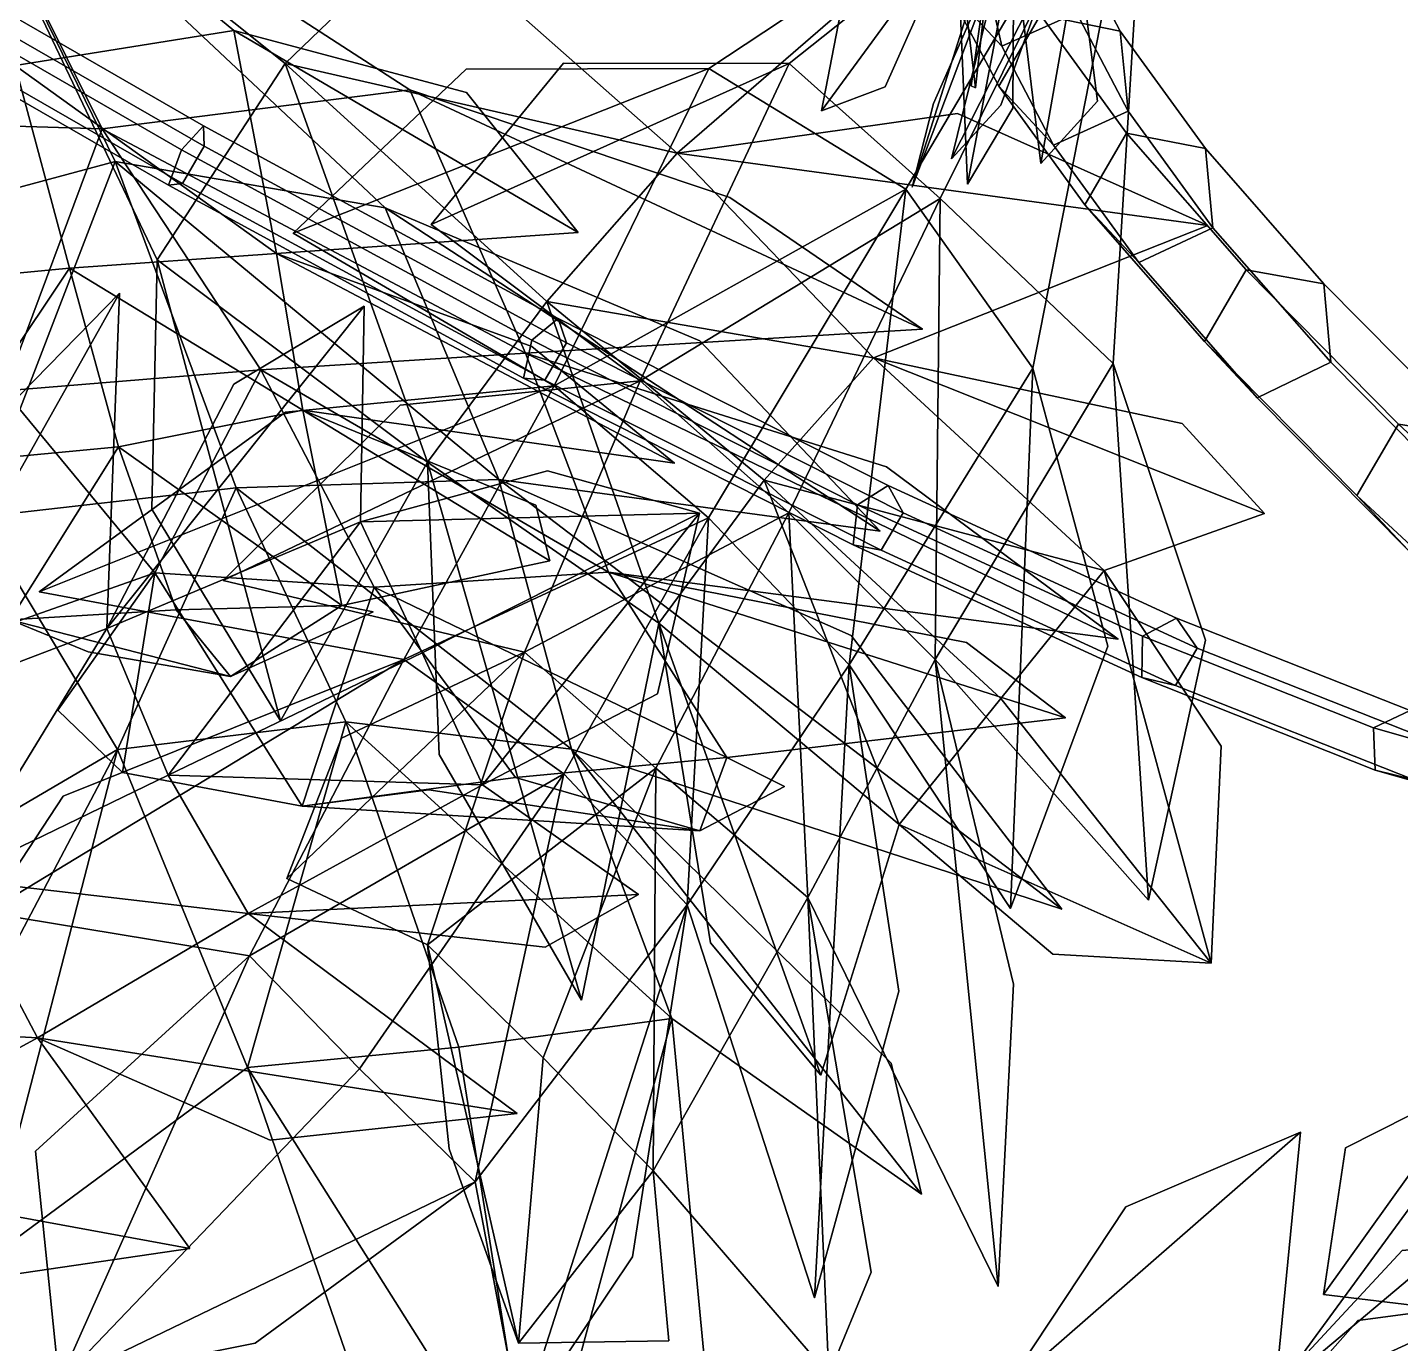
# Model space of a CAD drawing. Header units: metres. Extents: x -349 to 464, y -383 to 362.
# Drawn here: x 92.78 to 137.06, y -50.5 to -8.06 of the extents above; entities that cross this region are included whole.
import ezdxf

# ---------------------------------------------------------------- set-up
doc = ezdxf.new("R2010")
doc.units = ezdxf.units.M

msp = doc.modelspace()

# ---------------------------------------------------------------- linework, layer by layer
at = {"layer": 'Breeder_Intrnd', "color": 3}
for points in [[(121.8484, -4.1445, 359.0844), (122.423, -6.7389, 376.2813), (124.2013, -8.6638, 375.9308), (123.6269, -6.0937, 358.9177)], [(123.7717, -4.4328, 376.5842), (125.4514, -7.6501, 393.6026), (124.1028, -9.9562, 393.2998), (122.423, -6.7389, 376.2813)], [(126.351, -4.9879, 376.4135), (128.0187, -8.1742, 393.2494), (125.4514, -7.6501, 393.6026), (123.7717, -4.4328, 376.5842)], [(123.6269, -6.0937, 358.9177), (124.2013, -8.6638, 375.9308), (126.6151, -7.5878, 376.012), (126.0408, -5.03267, 359.112)], [(126.6151, -7.5878, 376.012), (128.2753, -10.755, 392.7357), (128.0187, -8.1742, 393.2494), (126.351, -4.9879, 376.4135)], [(122.423, -6.7389, 376.2813), (124.1028, -9.9562, 393.2998), (125.869, -11.85, 392.7667), (124.2013, -8.6638, 375.9308)], [(125.4514, -7.6501, 393.6026), (128.2271, -11.4727, 410.3502), (126.8784, -13.7788, 410.0473), (124.1028, -9.9562, 393.2998)], [(124.2013, -8.6638, 375.9308), (125.869, -11.85, 392.7667), (128.2753, -10.755, 392.7357), (126.6151, -7.5878, 376.012)], [(128.0187, -8.1742, 393.2494), (130.7705, -11.9592, 409.8169), (128.2271, -11.4727, 410.3502), (125.4514, -7.6501, 393.6026)], [(128.2753, -10.755, 392.7357), (131.0125, -14.5169, 409.1925), (130.7705, -11.9592, 409.8169), (128.0187, -8.1742, 393.2494)], [(124.1028, -9.9562, 393.2998), (126.8784, -13.7788, 410.0473), (128.6208, -15.635, 409.3341), (125.869, -11.85, 392.7667)], [(125.869, -11.85, 392.7667), (128.6208, -15.635, 409.3341), (131.0125, -14.5169, 409.1925), (128.2753, -10.755, 392.7357)], [(128.2271, -11.4727, 410.3502), (132.0836, -15.88, 426.7362), (130.735, -18.186, 426.4333), (126.8784, -13.7788, 410.0473)], [(130.7705, -11.9592, 409.8169), (134.5917, -16.3225, 426.0262), (132.0836, -15.88, 426.7362), (128.2271, -11.4727, 410.3502)], [(131.0125, -14.5169, 409.1925), (134.8119, -18.8532, 425.2932), (134.5917, -16.3225, 426.0262), (130.7705, -11.9592, 409.8169)], [(126.8784, -13.7788, 410.0473), (130.735, -18.186, 426.4333), (132.442, -19.9984, 425.5434), (128.6208, -15.635, 409.3341)], [(128.6208, -15.635, 409.3341), (132.442, -19.9984, 425.5434), (134.8119, -18.8532, 425.2932), (131.0125, -14.5169, 409.1925)], [(132.0836, -15.88, 426.7362), (137.0002, -20.848, 442.6718), (135.6516, -23.1541, 442.369), (130.735, -18.186, 426.4333)], [(134.5917, -16.3225, 426.0262), (139.4614, -21.2405, 441.7894), (137.0002, -20.848, 442.6718), (132.0836, -15.88, 426.7362)], [(134.8119, -18.8532, 425.2932), (139.6528, -23.7405, 440.9504), (139.4614, -21.2405, 441.7894), (134.5917, -16.3225, 426.0262)], [(130.735, -18.186, 426.4333), (135.6516, -23.1541, 442.369), (137.3117, -24.9163, 441.3066), (132.442, -19.9984, 425.5434)], [(132.442, -19.9984, 425.5434), (137.3117, -24.9163, 441.3066), (139.6528, -23.7405, 440.9504), (134.8119, -18.8532, 425.2932)], [(137.0002, -20.848, 442.6718), (142.9501, -26.3498, 458.0708), (141.6015, -28.6559, 457.7679), (135.6516, -23.1541, 442.369)], [(139.4614, -21.2405, 441.7894), (145.3533, -26.6864, 457.0211), (142.9501, -26.3498, 458.0708), (137.0002, -20.848, 442.6718)], [(135.6516, -23.1541, 442.369), (141.6015, -28.6559, 457.7679), (143.2036, -30.3623, 456.5384), (137.3117, -24.9163, 441.3066)]]:
    msp.add_3dface(points, dxfattribs=at)
at = {"layer": 'Breeder_Leaf', "color": 3}
for points in [[(95.3332, -27.4444, 227.5172), (95.7433, -16.6236, 227.0354), (88.1168, -30.1929, 226.2446)], [(95.3332, -27.4444, 227.5172), (88.1168, -30.1929, 226.2446), (95.7433, -16.6236, 227.0354)], [(95.7433, -16.6236, 227.0354), (90.2521, -22.2399, 226.5394), (88.1168, -30.1929, 226.2446)], [(95.7433, -16.6236, 227.0354), (88.1168, -30.1929, 226.2446), (90.2521, -22.2399, 226.5394)], [(103.5146, -24.00028, 227.4267), (103.6415, -17.04396, 225.2451), (95.3332, -27.4444, 227.5172)], [(103.5146, -24.00028, 227.4267), (95.3332, -27.4444, 227.5172), (103.6415, -17.04396, 225.2451)], [(103.6415, -17.04396, 225.2451), (99.4278, -19.5596, 225.8898), (95.3332, -27.4444, 227.5172)], [(103.6415, -17.04396, 225.2451), (95.3332, -27.4444, 227.5172), (99.4278, -19.5596, 225.8898)], [(114.4562, -23.7166, 223.9663), (109.5448, -22.3614, 225.0009), (103.5146, -24.00028, 227.4267)], [(114.4562, -23.7166, 223.9663), (103.5146, -24.00028, 227.4267), (109.5448, -22.3614, 225.0009)], [(105.5043, -28.2299, 227.6955), (114.4562, -23.7166, 223.9663), (103.5146, -24.00028, 227.4267)], [(105.5043, -28.2299, 227.6955), (103.5146, -24.00028, 227.4267), (114.4562, -23.7166, 223.9663)], [(107.4547, -32.4758, 228.183), (114.4562, -23.7166, 223.9663), (105.5043, -28.2299, 227.6955)], [(107.4547, -32.4758, 228.183), (105.5043, -28.2299, 227.6955), (114.4562, -23.7166, 223.9663)], [(107.4547, -32.4758, 228.183), (113.1013, -29.5518, 224.6498), (114.4562, -23.7166, 223.9663)], [(107.4547, -32.4758, 228.183), (114.4562, -23.7166, 223.9663), (113.1013, -29.5518, 224.6498)], [(97.3192, -32.1706, 227.7484), (103.5146, -24.00028, 227.4267), (95.3332, -27.4444, 227.5172)], [(97.3192, -32.1706, 227.7484), (95.3332, -27.4444, 227.5172), (103.5146, -24.00028, 227.4267)], [(97.3192, -32.1706, 227.7484), (105.5043, -28.2299, 227.6955), (103.5146, -24.00028, 227.4267)], [(97.3192, -32.1706, 227.7484), (103.5146, -24.00028, 227.4267), (105.5043, -28.2299, 227.6955)], [(90.3927, -35.521, 226.483), (95.3332, -27.4444, 227.5172), (88.1168, -30.1929, 226.2446)], [(90.3927, -35.521, 226.483), (88.1168, -30.1929, 226.2446), (95.3332, -27.4444, 227.5172)], [(90.3927, -35.521, 226.483), (97.3192, -32.1706, 227.7484), (95.3332, -27.4444, 227.5172)], [(90.3927, -35.521, 226.483), (95.3332, -27.4444, 227.5172), (97.3192, -32.1706, 227.7484)], [(107.4547, -32.4758, 228.183), (105.5043, -28.2299, 227.6955), (97.3192, -32.1706, 227.7484)], [(107.4547, -32.4758, 228.183), (97.3192, -32.1706, 227.7484), (105.5043, -28.2299, 227.6955)], [(99.895, -36.6248, 226.9714), (97.3192, -32.1706, 227.7484), (90.3927, -35.521, 226.483)], [(99.895, -36.6248, 226.9714), (90.3927, -35.521, 226.483), (97.3192, -32.1706, 227.7484)], [(99.895, -36.6248, 226.9714), (107.4547, -32.4758, 228.183), (97.3192, -32.1706, 227.7484)], [(99.895, -36.6248, 226.9714), (97.3192, -32.1706, 227.7484), (107.4547, -32.4758, 228.183)], [(99.895, -36.6248, 226.9714), (112.4871, -36.01538, 225.6463), (107.4547, -32.4758, 228.183)], [(99.895, -36.6248, 226.9714), (107.4547, -32.4758, 228.183), (112.4871, -36.01538, 225.6463)], [(93.1014, -40.6423, 226.5877), (90.3927, -35.521, 226.483), (81.6349, -39.9945, 225.7129)], [(93.1014, -40.6423, 226.5877), (81.6349, -39.9945, 225.7129), (90.3927, -35.521, 226.483)], [(93.1014, -40.6423, 226.5877), (99.895, -36.6248, 226.9714), (90.3927, -35.521, 226.483)], [(93.1014, -40.6423, 226.5877), (90.3927, -35.521, 226.483), (99.895, -36.6248, 226.9714)], [(99.895, -36.6248, 226.9714), (109.4751, -37.71, 225.8871), (112.4871, -36.01538, 225.6463)], [(99.895, -36.6248, 226.9714), (112.4871, -36.01538, 225.6463), (109.4751, -37.71, 225.8871)], [(93.1014, -40.6423, 226.5877), (108.5746, -43.07513, 226.9141), (99.895, -36.6248, 226.9714)], [(93.1014, -40.6423, 226.5877), (99.895, -36.6248, 226.9714), (108.5746, -43.07513, 226.9141)], [(85.02991, -45.04453, 224.8116), (93.1014, -40.6423, 226.5877), (81.6349, -39.9945, 225.7129)], [(85.02991, -45.04453, 224.8116), (81.6349, -39.9945, 225.7129), (93.1014, -40.6423, 226.5877)], [(85.02991, -45.04453, 224.8116), (98.01367, -47.4291, 226.0562), (93.1014, -40.6423, 226.5877)], [(85.02991, -45.04453, 224.8116), (93.1014, -40.6423, 226.5877), (98.01367, -47.4291, 226.0562)], [(93.1014, -40.6423, 226.5877), (100.6078, -43.9413, 227.2351), (108.5746, -43.07513, 226.9141)], [(93.1014, -40.6423, 226.5877), (108.5746, -43.07513, 226.9141), (100.6078, -43.9413, 227.2351)], [(140.3005, -52.3448, 189.3979), (144.3959, -42.4792, 187.5572), (133.0168, -52.04255, 192.2448)], [(140.3005, -52.3448, 189.3979), (133.0168, -52.04255, 192.2448), (144.3959, -42.4792, 187.5572)], [(144.3959, -42.4792, 187.5572), (137.7827, -45.5443, 190.5263), (133.0168, -52.04255, 192.2448)], [(144.3959, -42.4792, 187.5572), (133.0168, -52.04255, 192.2448), (137.7827, -45.5443, 190.5263)], [(139.4764, -42.07181, 356.1033), (134.5768, -48.9189, 366.3466), (141.1911, -49.7122, 361.2382)], [(139.4764, -42.07181, 356.1033), (141.1911, -49.7122, 361.2382), (134.5768, -48.9189, 366.3466)], [(139.4764, -42.07181, 356.1033), (135.2865, -44.1814, 361.5687), (134.5768, -48.9189, 366.3466)], [(139.4764, -42.07181, 356.1033), (134.5768, -48.9189, 366.3466), (135.2865, -44.1814, 361.5687)], [(133.0168, -52.04255, 192.2448), (133.8366, -43.6827, 191.643), (124.2645, -52.02966, 195.5811)], [(133.0168, -52.04255, 192.2448), (124.2645, -52.02966, 195.5811), (133.8366, -43.6827, 191.643)], [(133.8366, -43.6827, 191.643), (128.2059, -46.08844, 194.8083), (124.2645, -52.02966, 195.5811)], [(133.8366, -43.6827, 191.643), (124.2645, -52.02966, 195.5811), (128.2059, -46.08844, 194.8083)], [(85.02991, -45.04453, 224.8116), (91.3983, -48.4023, 225.0236), (98.01367, -47.4291, 226.0562)], [(85.02991, -45.04453, 224.8116), (98.01367, -47.4291, 226.0562), (91.3983, -48.4023, 225.0236)], [(141.1911, -49.7122, 361.2382), (134.8936, -58.5541, 372.5345), (142.1375, -56.7466, 364.7112)], [(141.1911, -49.7122, 361.2382), (142.1375, -56.7466, 364.7112), (134.8936, -58.5541, 372.5345)], [(141.1911, -49.7122, 361.2382), (136.9692, -52.4736, 367.7341), (134.8936, -58.5541, 372.5345)], [(141.1911, -49.7122, 361.2382), (134.8936, -58.5541, 372.5345), (136.9692, -52.4736, 367.7341)]]:
    msp.add_3dface(points, dxfattribs=at)
at = {"layer": 'Breeder_Mrstm', "color": 3}
for points in [[(105.576, -4.903, 169.5318), (101.083, -9.2169, 166.0114), (89.5473, 0, 165.4756)], [(105.576, -4.903, 169.5318), (89.5473, 0, 165.4756), (101.083, -9.2169, 166.0114)], [(89.5473, 0, 165.4756), (101.083, -9.2169, 166.0114), (96.9617, -15.554, 164.7627)], [(89.5473, 0, 165.4756), (96.9617, -15.554, 164.7627), (101.083, -9.2169, 166.0114)], [(99.4329, -8.1533, 177.017), (92.3792, -9.2821, 176.617), (89.5473, 0, 165.4756)], [(99.4329, -8.1533, 177.017), (89.5473, 0, 165.4756), (92.3792, -9.2821, 176.617)], [(119.5279, -4.8624, 340.774), (118.3812, -10.7443, 342.9057), (122.7489, -4.7831, 333.7324)], [(119.5279, -4.8624, 340.774), (122.7489, -4.7831, 333.7324), (118.3812, -10.7443, 342.9057)], [(118.3812, -10.7443, 342.9057), (120.4346, -9.9777, 339.1857), (122.7489, -4.7831, 333.7324)], [(118.3812, -10.7443, 342.9057), (122.7489, -4.7831, 333.7324), (120.4346, -9.9777, 339.1857)], [(123.9081, -4.9737, 333.9927), (123.3515, -10.00681, 343.8227), (122.727, -4.7267, 341.4924)], [(123.9081, -4.9737, 333.9927), (122.727, -4.7267, 341.4924), (123.3515, -10.00681, 343.8227)], [(122.7489, -4.7831, 333.7324), (123.0902, -13.1151, 338.1892), (124.5851, -5.2844, 327.1762)], [(122.7489, -4.7831, 333.7324), (124.5851, -5.2844, 327.1762), (123.0902, -13.1151, 338.1892)], [(105.576, -4.903, 169.5318), (113.733, -12.1167, 169.333), (101.083, -9.2169, 166.0114)], [(105.576, -4.903, 169.5318), (101.083, -9.2169, 166.0114), (113.733, -12.1167, 169.333)], [(105.576, -4.903, 169.5318), (120.4218, -6.3223, 173.4584), (113.733, -12.1167, 169.333)], [(105.576, -4.903, 169.5318), (113.733, -12.1167, 169.333), (120.4218, -6.3223, 173.4584)], [(124.3196, -5.2224, 327.1166), (121.315, -13.2101, 337.7906), (123.9081, -4.9737, 333.9927)], [(124.3196, -5.2224, 327.1166), (123.9081, -4.9737, 333.9927), (121.315, -13.2101, 337.7906)], [(124.3196, -5.2224, 327.1166), (121.9932, -10.5091, 331.3726), (121.315, -13.2101, 337.7906)], [(124.3196, -5.2224, 327.1166), (121.315, -13.2101, 337.7906), (121.9932, -10.5091, 331.3726)], [(125.9883, -5.5913, 319.1291), (122.5842, -12.2911, 327.9215), (124.3196, -5.2224, 327.1166)], [(125.9883, -5.5913, 319.1291), (124.3196, -5.2224, 327.1166), (122.5842, -12.2911, 327.9215)], [(123.0902, -13.1151, 338.1892), (124.56, -10.6587, 331.949), (124.5851, -5.2844, 327.1762)], [(123.0902, -13.1151, 338.1892), (124.5851, -5.2844, 327.1762), (124.56, -10.6587, 331.949)], [(123.9081, -4.9737, 333.9927), (123.2106, -9.9475, 340.8046), (123.3515, -10.00681, 343.8227)], [(123.9081, -4.9737, 333.9927), (123.3515, -10.00681, 343.8227), (123.2106, -9.9475, 340.8046)], [(124.5851, -5.2844, 327.1762), (125.4586, -12.4446, 328.567), (126.6642, -5.5998, 319.2809)], [(124.5851, -5.2844, 327.1762), (126.6642, -5.5998, 319.2809), (125.4586, -12.4446, 328.567)], [(125.9883, -5.5913, 319.1291), (124.1737, -10.57, 322.5045), (122.5842, -12.2911, 327.9215)], [(125.9883, -5.5913, 319.1291), (122.5842, -12.2911, 327.9215), (124.1737, -10.57, 322.5045)], [(125.4586, -12.4446, 328.567), (127.286, -10.4332, 323.2035), (126.6642, -5.5998, 319.2809)], [(125.4586, -12.4446, 328.567), (126.6642, -5.5998, 319.2809), (127.286, -10.4332, 323.2035)], [(99.4329, -8.1533, 177.017), (100.8117, -15.3463, 185.0777), (92.3792, -9.2821, 176.617)], [(99.4329, -8.1533, 177.017), (92.3792, -9.2821, 176.617), (100.8117, -15.3463, 185.0777)], [(99.4329, -8.1533, 177.017), (110.5434, -14.6733, 185.4953), (100.8117, -15.3463, 185.0777)], [(99.4329, -8.1533, 177.017), (100.8117, -15.3463, 185.0777), (110.5434, -14.6733, 185.4953)], [(99.4329, -8.1533, 177.017), (106.9376, -10.1582, 180.1534), (110.5434, -14.6733, 185.4953)], [(99.4329, -8.1533, 177.017), (110.5434, -14.6733, 185.4953), (106.9376, -10.1582, 180.1534)], [(92.3792, -9.2821, 176.617), (94.1369, -15.8216, 185.8784), (87.5588, -16.4433, 187.2312)], [(92.3792, -9.2821, 176.617), (87.5588, -16.4433, 187.2312), (94.1369, -15.8216, 185.8784)], [(100.8117, -15.3463, 185.0777), (94.1369, -15.8216, 185.8784), (92.3792, -9.2821, 176.617)], [(100.8117, -15.3463, 185.0777), (92.3792, -9.2821, 176.617), (94.1369, -15.8216, 185.8784)], [(101.083, -9.2169, 166.0114), (105.681, -22.07361, 165.1492), (96.9617, -15.554, 164.7627)], [(101.083, -9.2169, 166.0114), (96.9617, -15.554, 164.7627), (105.681, -22.07361, 165.1492)], [(113.733, -12.1167, 169.333), (109.532, -16.8991, 167.1195), (101.083, -9.2169, 166.0114)], [(113.733, -12.1167, 169.333), (101.083, -9.2169, 166.0114), (109.532, -16.8991, 167.1195)], [(101.083, -9.2169, 166.0114), (109.532, -16.8991, 167.1195), (105.681, -22.07361, 165.1492)], [(101.083, -9.2169, 166.0114), (105.681, -22.07361, 165.1492), (109.532, -16.8991, 167.1195)], [(113.733, -12.1167, 169.333), (122.7711, -10.8293, 172.1905), (130.8439, -14.4493, 175.147)], [(113.733, -12.1167, 169.333), (130.8439, -14.4493, 175.147), (122.7711, -10.8293, 172.1905)], [(113.733, -12.1167, 169.333), (120.0604, -18.715, 170.2769), (109.532, -16.8991, 167.1195)], [(113.733, -12.1167, 169.333), (109.532, -16.8991, 167.1195), (120.0604, -18.715, 170.2769)], [(113.733, -12.1167, 169.333), (130.8439, -14.4493, 175.147), (120.0604, -18.715, 170.2769)], [(113.733, -12.1167, 169.333), (120.0604, -18.715, 170.2769), (130.8439, -14.4493, 175.147)], [(100.8117, -15.3463, 185.0777), (101.6546, -20.4047, 192.7045), (94.1369, -15.8216, 185.8784)], [(100.8117, -15.3463, 185.0777), (94.1369, -15.8216, 185.8784), (101.6546, -20.4047, 192.7045)], [(100.8117, -15.3463, 185.0777), (113.6426, -22.1103, 196.1068), (101.6546, -20.4047, 192.7045)], [(100.8117, -15.3463, 185.0777), (101.6546, -20.4047, 192.7045), (113.6426, -22.1103, 196.1068)], [(100.8117, -15.3463, 185.0777), (109.0443, -18.3457, 188.9167), (113.6426, -22.1103, 196.1068)], [(100.8117, -15.3463, 185.0777), (113.6426, -22.1103, 196.1068), (109.0443, -18.3457, 188.9167)], [(94.1369, -15.8216, 185.8784), (89.9045, -22.1279, 193.9423), (87.5588, -16.4433, 187.2312)], [(94.1369, -15.8216, 185.8784), (87.5588, -16.4433, 187.2312), (89.9045, -22.1279, 193.9423)], [(94.1369, -15.8216, 185.8784), (95.7176, -21.5806, 192.7039), (89.9045, -22.1279, 193.9423)], [(94.1369, -15.8216, 185.8784), (89.9045, -22.1279, 193.9423), (95.7176, -21.5806, 192.7039)], [(101.6546, -20.4047, 192.7045), (95.7176, -21.5806, 192.7039), (94.1369, -15.8216, 185.8784)], [(101.6546, -20.4047, 192.7045), (94.1369, -15.8216, 185.8784), (95.7176, -21.5806, 192.7039)], [(100.9337, -30.4203, 163.2173), (96.7914, -23.5903, 162.5357), (96.9617, -15.554, 164.7627)], [(100.9337, -30.4203, 163.2173), (96.9617, -15.554, 164.7627), (96.7914, -23.5903, 162.5357)], [(105.681, -22.07361, 165.1492), (100.9337, -30.4203, 163.2173), (96.9617, -15.554, 164.7627)], [(105.681, -22.07361, 165.1492), (96.9617, -15.554, 164.7627), (100.9337, -30.4203, 163.2173)], [(109.532, -16.8991, 167.1195), (113.1434, -27.2641, 165.6257), (105.681, -22.07361, 165.1492)], [(109.532, -16.8991, 167.1195), (105.681, -22.07361, 165.1492), (113.1434, -27.2641, 165.6257)], [(120.0604, -18.715, 170.2769), (116.5329, -22.6602, 167.3404), (109.532, -16.8991, 167.1195)], [(120.0604, -18.715, 170.2769), (109.532, -16.8991, 167.1195), (116.5329, -22.6602, 167.3404)], [(109.532, -16.8991, 167.1195), (116.5329, -22.6602, 167.3404), (113.1434, -27.2641, 165.6257)], [(109.532, -16.8991, 167.1195), (113.1434, -27.2641, 165.6257), (116.5329, -22.6602, 167.3404)], [(120.0604, -18.715, 170.2769), (127.5069, -25.574, 170.5694), (116.5329, -22.6602, 167.3404)], [(120.0604, -18.715, 170.2769), (116.5329, -22.6602, 167.3404), (127.5069, -25.574, 170.5694)], [(120.0604, -18.715, 170.2769), (132.6737, -23.7323, 176.0304), (127.5069, -25.574, 170.5694)], [(120.0604, -18.715, 170.2769), (127.5069, -25.574, 170.5694), (132.6737, -23.7323, 176.0304)], [(120.0604, -18.715, 170.2769), (130.0164, -20.8349, 175.1473), (132.6737, -23.7323, 176.0304)], [(120.0604, -18.715, 170.2769), (132.6737, -23.7323, 176.0304), (130.0164, -20.8349, 175.1473)], [(101.6546, -20.4047, 192.7045), (102.912, -26.6999, 200.5383), (95.7176, -21.5806, 192.7039)], [(101.6546, -20.4047, 192.7045), (95.7176, -21.5806, 192.7039), (102.912, -26.6999, 200.5383)], [(101.6546, -20.4047, 192.7045), (109.6218, -25.2623, 204.1193), (102.912, -26.6999, 200.5383)], [(101.6546, -20.4047, 192.7045), (102.912, -26.6999, 200.5383), (109.6218, -25.2623, 204.1193)], [(101.6546, -20.4047, 192.7045), (109.175, -23.4614, 200.5426), (109.6218, -25.2623, 204.1193)], [(101.6546, -20.4047, 192.7045), (109.6218, -25.2623, 204.1193), (109.175, -23.4614, 200.5426)], [(95.7176, -21.5806, 192.7039), (92.2228, -27.1612, 202.6542), (89.9045, -22.1279, 193.9423)], [(95.7176, -21.5806, 192.7039), (89.9045, -22.1279, 193.9423), (92.2228, -27.1612, 202.6542)], [(95.7176, -21.5806, 192.7039), (97.5708, -26.8337, 201.6821), (92.2228, -27.1612, 202.6542)], [(95.7176, -21.5806, 192.7039), (92.2228, -27.1612, 202.6542), (97.5708, -26.8337, 201.6821)], [(102.912, -26.6999, 200.5383), (97.5708, -26.8337, 201.6821), (95.7176, -21.5806, 192.7039)], [(102.912, -26.6999, 200.5383), (95.7176, -21.5806, 192.7039), (97.5708, -26.8337, 201.6821)], [(113.1434, -27.2641, 165.6257), (110.6448, -39.4218, 163.4165), (105.681, -22.07361, 165.1492)], [(113.1434, -27.2641, 165.6257), (105.681, -22.07361, 165.1492), (110.6448, -39.4218, 163.4165)], [(110.6448, -39.4218, 163.4165), (106.0519, -31.5038, 163.4823), (105.681, -22.07361, 165.1492)], [(110.6448, -39.4218, 163.4165), (105.681, -22.07361, 165.1492), (106.0519, -31.5038, 163.4823)], [(116.5329, -22.6602, 167.3404), (120.8872, -33.7622, 167.7265), (113.1434, -27.2641, 165.6257)], [(116.5329, -22.6602, 167.3404), (113.1434, -27.2641, 165.6257), (120.8872, -33.7622, 167.7265)], [(127.5069, -25.574, 170.5694), (124.1705, -29.7014, 169.2703), (116.5329, -22.6602, 167.3404)], [(127.5069, -25.574, 170.5694), (116.5329, -22.6602, 167.3404), (124.1705, -29.7014, 169.2703)], [(116.5329, -22.6602, 167.3404), (124.1705, -29.7014, 169.2703), (120.8872, -33.7622, 167.7265)], [(116.5329, -22.6602, 167.3404), (120.8872, -33.7622, 167.7265), (124.1705, -29.7014, 169.2703)], [(127.5069, -25.574, 170.5694), (130.955, -38.2289, 175.2727), (124.1705, -29.7014, 169.2703)], [(127.5069, -25.574, 170.5694), (124.1705, -29.7014, 169.2703), (130.955, -38.2289, 175.2727)], [(127.5069, -25.574, 170.5694), (131.2786, -31.2316, 175.6042), (130.955, -38.2289, 175.2727)], [(127.5069, -25.574, 170.5694), (130.955, -38.2289, 175.2727), (131.2786, -31.2316, 175.6042)], [(97.5708, -26.8337, 201.6821), (99.3297, -28.9876, 213.8082), (92.2228, -27.1612, 202.6542)], [(97.5708, -26.8337, 201.6821), (92.2228, -27.1612, 202.6542), (99.3297, -28.9876, 213.8082)], [(102.912, -26.6999, 200.5383), (99.3297, -28.9876, 213.8082), (97.5708, -26.8337, 201.6821)], [(102.912, -26.6999, 200.5383), (97.5708, -26.8337, 201.6821), (99.3297, -28.9876, 213.8082)], [(102.912, -26.6999, 200.5383), (103.9242, -26.9076, 208.9357), (99.3297, -28.9876, 213.8082)], [(102.912, -26.6999, 200.5383), (99.3297, -28.9876, 213.8082), (103.9242, -26.9076, 208.9357)], [(99.3297, -28.9876, 213.8082), (94.7308, -28.1888, 209.9642), (92.2228, -27.1612, 202.6542)], [(99.3297, -28.9876, 213.8082), (92.2228, -27.1612, 202.6542), (94.7308, -28.1888, 209.9642)], [(120.8872, -33.7622, 167.7265), (118.3626, -41.8401, 168.2693), (113.1434, -27.2641, 165.6257)], [(120.8872, -33.7622, 167.7265), (113.1434, -27.2641, 165.6257), (118.3626, -41.8401, 168.2693)], [(118.3626, -41.8401, 168.2693), (114.8089, -37.5764, 166.7415), (113.1434, -27.2641, 165.6257)], [(118.3626, -41.8401, 168.2693), (113.1434, -27.2641, 165.6257), (114.8089, -37.5764, 166.7415)], [(124.1705, -29.7014, 169.2703), (130.955, -38.2289, 175.2727), (120.8872, -33.7622, 167.7265)], [(124.1705, -29.7014, 169.2703), (120.8872, -33.7622, 167.7265), (130.955, -38.2289, 175.2727)], [(130.955, -38.2289, 175.2727), (125.8469, -37.9453, 172.0492), (120.8872, -33.7622, 167.7265)], [(130.955, -38.2289, 175.2727), (120.8872, -33.7622, 167.7265), (125.8469, -37.9453, 172.0492)]]:
    msp.add_3dface(points, dxfattribs=at)
at = {"layer": 'Breeder_Petiole', "color": 3}
for points in [[(98.4505, -11.2305, 539.0984), (86.7479, -4.4828, 539.8305), (86.1945, -5.3409, 538.9028), (97.7438, -12.00278, 538.1998)], [(98.479, -11.8919, 540.3088), (86.5268, -5.00452, 541.0884), (86.7479, -4.4828, 539.8305), (98.4505, -11.2305, 539.0984)], [(97.7753, -13.09523, 540.1508), (85.8231, -6.2078, 540.9304), (86.5268, -5.00452, 541.0884), (98.479, -11.8919, 540.3088)], [(97.7438, -12.00278, 538.1998), (86.1945, -5.3409, 538.9028), (85.6262, -6.4009, 539.5787), (97.3289, -13.1486, 538.8465)], [(97.3289, -13.1486, 538.8465), (85.6262, -6.4009, 539.5787), (85.8231, -6.2078, 540.9304), (97.7753, -13.09523, 540.1508)], [(109.8978, -17.445, 535.4432), (98.4505, -11.2305, 539.0984), (97.7438, -12.00278, 538.1998), (109.0448, -18.1404, 534.6113)], [(110.1643, -18.2313, 536.5449), (98.479, -11.8919, 540.3088), (98.4505, -11.2305, 539.0984), (109.8978, -17.445, 535.4432)], [(109.4606, -19.4346, 536.3869), (97.7753, -13.09523, 540.1508), (98.479, -11.8919, 540.3088), (110.1643, -18.2313, 536.5449)], [(109.0448, -18.1404, 534.6113), (97.7438, -12.00278, 538.1998), (97.3289, -13.1486, 538.8465), (108.7761, -19.363, 535.1913)], [(108.7761, -19.363, 535.1913), (97.3289, -13.1486, 538.8465), (97.7753, -13.09523, 540.1508), (109.4606, -19.4346, 536.3869)], [(120.5333, -22.8242, 529.0425), (109.8978, -17.445, 535.4432), (109.0448, -18.1404, 534.6113), (119.5482, -23.4557, 528.3117)], [(121.0147, -23.7146, 529.9799), (110.1643, -18.2313, 536.5449), (109.8978, -17.445, 535.4432), (120.5333, -22.8242, 529.0425)], [(119.5482, -23.4557, 528.3117), (109.0448, -18.1404, 534.6113), (108.7761, -19.363, 535.1913), (119.4116, -24.7422, 528.7906)], [(120.311, -24.9179, 529.8218), (109.4606, -19.4346, 536.3869), (110.1643, -18.2313, 536.5449), (121.0147, -23.7146, 529.9799)], [(119.4116, -24.7422, 528.7906), (108.7761, -19.363, 535.1913), (109.4606, -19.4346, 536.3869), (120.311, -24.9179, 529.8218)], [(129.8403, -27.1068, 520.2074), (120.5333, -22.8242, 529.0425), (119.5482, -23.4557, 528.3117), (128.7438, -27.6902, 519.607)], [(130.5031, -28.07541, 520.9325), (121.0147, -23.7146, 529.9799), (120.5333, -22.8242, 529.0425), (129.8403, -27.1068, 520.2074)], [(128.7438, -27.6902, 519.607), (119.5482, -23.4557, 528.3117), (119.4116, -24.7422, 528.7906), (128.7186, -29.02487, 519.9555)], [(129.7994, -29.2787, 520.7745), (120.311, -24.9179, 529.8218), (121.0147, -23.7146, 529.9799), (130.5031, -28.07541, 520.9325)], [(128.7186, -29.02487, 519.9555), (119.4116, -24.7422, 528.7906), (120.311, -24.9179, 529.8218), (129.7994, -29.2787, 520.7745)], [(137.3665, -30.08466, 509.3672), (129.8403, -27.1068, 520.2074), (128.7438, -27.6902, 519.607), (136.1845, -30.6383, 508.9203)], [(138.1682, -31.1017, 509.8426), (130.5031, -28.07541, 520.9325), (129.8403, -27.1068, 520.2074), (137.3665, -30.08466, 509.3672)], [(136.1845, -30.6383, 508.9203), (128.7438, -27.6902, 519.607), (128.7186, -29.02487, 519.9555), (136.2448, -32.00269, 509.1154)], [(137.4645, -32.305, 509.6846), (129.7994, -29.2787, 520.7745), (130.5031, -28.07541, 520.9325), (138.1682, -31.1017, 509.8426)], [(136.2448, -32.00269, 509.1154), (128.7186, -29.02487, 519.9555), (129.7994, -29.2787, 520.7745), (137.4645, -32.305, 509.6846)], [(142.7461, -31.613, 497.0488), (137.3665, -30.08466, 509.3672), (136.1845, -30.6383, 508.9203), (141.5089, -32.1565, 496.771)], [(141.5089, -32.1565, 496.771), (136.1845, -30.6383, 508.9203), (136.2448, -32.00269, 509.1154), (141.6244, -33.531, 496.797)], [(141.6244, -33.531, 496.797), (136.2448, -32.00269, 509.1154), (137.4645, -32.305, 509.6846), (142.934, -33.8498, 497.091)]]:
    msp.add_3dface(points, dxfattribs=at)
at = {"layer": 'Breeder_Stipule', "color": 3}
for points in [[(89.5473, 0, 165.4756), (95.6017, -12.3767, 151.6128), (86.289, -14.8837, 148.4966)], [(89.5473, 0, 165.4756), (86.289, -14.8837, 148.4966), (95.6017, -12.3767, 151.6128)], [(87.08778, -11.0794, 145.6861), (95.1862, -11.3259, 150.5779), (89.5473, 0, 165.4756)], [(87.08778, -11.0794, 145.6861), (89.5473, 0, 165.4756), (95.1862, -11.3259, 150.5779)], [(104.3156, -13.8707, 154.9909), (95.6017, -12.3767, 151.6128), (89.5473, 0, 165.4756)], [(104.3156, -13.8707, 154.9909), (89.5473, 0, 165.4756), (95.6017, -12.3767, 151.6128)], [(89.5473, 0, 165.4756), (95.1862, -11.3259, 150.5779), (105.1144, -10.06643, 152.1804)], [(89.5473, 0, 165.4756), (105.1144, -10.06643, 152.1804), (95.1862, -11.3259, 150.5779)], [(114.7563, -9.3795, 317.3016), (121.1029, -13.2779, 314.1855), (128.947, 0, 307.8475)], [(114.7563, -9.3795, 317.3016), (128.947, 0, 307.8475), (121.1029, -13.2779, 314.1855)], [(128.947, 0, 307.8475), (122.2166, -13.578, 314.8005), (117.3485, -9.2212, 320.464)], [(128.947, 0, 307.8475), (117.3485, -9.2212, 320.464), (122.2166, -13.578, 314.8005)], [(128.947, 0, 307.8475), (121.1029, -13.2779, 314.1855), (125.204, -19.04821, 309.2216)], [(128.947, 0, 307.8475), (125.204, -19.04821, 309.2216), (121.1029, -13.2779, 314.1855)], [(127.7962, -18.8899, 312.384), (122.2166, -13.578, 314.8005), (128.947, 0, 307.8475)], [(127.7962, -18.8899, 312.384), (128.947, 0, 307.8475), (122.2166, -13.578, 314.8005)], [(105.793, -14.4182, 332.4655), (110.0687, -9.2082, 326.4306), (117.3485, -9.2212, 320.464)], [(105.793, -14.4182, 332.4655), (117.3485, -9.2212, 320.464), (110.0687, -9.2082, 326.4306)], [(112.5372, -19.4495, 325.298), (105.793, -14.4182, 332.4655), (117.3485, -9.2212, 320.464)], [(112.5372, -19.4495, 325.298), (117.3485, -9.2212, 320.464), (105.793, -14.4182, 332.4655)], [(122.2166, -13.578, 314.8005), (112.5372, -19.4495, 325.298), (117.3485, -9.2212, 320.464)], [(122.2166, -13.578, 314.8005), (117.3485, -9.2212, 320.464), (112.5372, -19.4495, 325.298)], [(114.7563, -9.3795, 317.3016), (101.3492, -14.6896, 327.0443), (109.7598, -19.6191, 321.9097)], [(114.7563, -9.3795, 317.3016), (109.7598, -19.6191, 321.9097), (101.3492, -14.6896, 327.0443)], [(114.7563, -9.3795, 317.3016), (106.921, -9.4004, 322.5906), (101.3492, -14.6896, 327.0443)], [(114.7563, -9.3795, 317.3016), (101.3492, -14.6896, 327.0443), (106.921, -9.4004, 322.5906)], [(114.7563, -9.3795, 317.3016), (109.7598, -19.6191, 321.9097), (121.1029, -13.2779, 314.1855)], [(114.7563, -9.3795, 317.3016), (121.1029, -13.2779, 314.1855), (109.7598, -19.6191, 321.9097)], [(95.1862, -11.3259, 150.5779), (108.8357, -18.5634, 141.1517), (105.1144, -10.06643, 152.1804)], [(95.1862, -11.3259, 150.5779), (105.1144, -10.06643, 152.1804), (108.8357, -18.5634, 141.1517)], [(108.8357, -18.5634, 141.1517), (121.6468, -17.7829, 142.9251), (105.1144, -10.06643, 152.1804)], [(108.8357, -18.5634, 141.1517), (105.1144, -10.06643, 152.1804), (121.6468, -17.7829, 142.9251)], [(121.6468, -17.7829, 142.9251), (115.4328, -13.5465, 150.4022), (105.1144, -10.06643, 152.1804)], [(121.6468, -17.7829, 142.9251), (105.1144, -10.06643, 152.1804), (115.4328, -13.5465, 150.4022)], [(87.08778, -11.0794, 145.6861), (92.0396, -19.7757, 135.3221), (95.1862, -11.3259, 150.5779)], [(87.08778, -11.0794, 145.6861), (95.1862, -11.3259, 150.5779), (92.0396, -19.7757, 135.3221)], [(92.0396, -19.7757, 135.3221), (100.3065, -19.09755, 138.5896), (95.1862, -11.3259, 150.5779)], [(92.0396, -19.7757, 135.3221), (95.1862, -11.3259, 150.5779), (100.3065, -19.09755, 138.5896)], [(95.1862, -11.3259, 150.5779), (100.3065, -19.09755, 138.5896), (108.8357, -18.5634, 141.1517)], [(95.1862, -11.3259, 150.5779), (108.8357, -18.5634, 141.1517), (100.3065, -19.09755, 138.5896)], [(95.6017, -12.3767, 151.6128), (91.1838, -23.8518, 138.3334), (86.289, -14.8837, 148.4966)], [(95.6017, -12.3767, 151.6128), (86.289, -14.8837, 148.4966), (91.1838, -23.8518, 138.3334)], [(95.6017, -12.3767, 151.6128), (99.5077, -22.9018, 141.4001), (91.1838, -23.8518, 138.3334)], [(95.6017, -12.3767, 151.6128), (91.1838, -23.8518, 138.3334), (99.5077, -22.9018, 141.4001)], [(104.3156, -13.8707, 154.9909), (107.9799, -22.6394, 144.163), (95.6017, -12.3767, 151.6128)], [(104.3156, -13.8707, 154.9909), (95.6017, -12.3767, 151.6128), (107.9799, -22.6394, 144.163)], [(107.9799, -22.6394, 144.163), (99.5077, -22.9018, 141.4001), (95.6017, -12.3767, 151.6128)], [(107.9799, -22.6394, 144.163), (95.6017, -12.3767, 151.6128), (99.5077, -22.9018, 141.4001)], [(109.7598, -19.6191, 321.9097), (114.7384, -23.8726, 318.0417), (121.1029, -13.2779, 314.1855)], [(109.7598, -19.6191, 321.9097), (121.1029, -13.2779, 314.1855), (114.7384, -23.8726, 318.0417)], [(121.1029, -13.2779, 314.1855), (114.7384, -23.8726, 318.0417), (119.2761, -28.6085, 314.181)], [(121.1029, -13.2779, 314.1855), (119.2761, -28.6085, 314.181), (114.7384, -23.8726, 318.0417)], [(121.1029, -13.2779, 314.1855), (119.2761, -28.6085, 314.181), (125.204, -19.04821, 309.2216)], [(121.1029, -13.2779, 314.1855), (125.204, -19.04821, 309.2216), (119.2761, -28.6085, 314.181)], [(122.2166, -13.578, 314.8005), (117.3306, -23.7143, 321.2041), (112.5372, -19.4495, 325.298)], [(122.2166, -13.578, 314.8005), (112.5372, -19.4495, 325.298), (117.3306, -23.7143, 321.2041)], [(122.0535, -28.4389, 317.5692), (117.3306, -23.7143, 321.2041), (122.2166, -13.578, 314.8005)], [(122.0535, -28.4389, 317.5692), (122.2166, -13.578, 314.8005), (117.3306, -23.7143, 321.2041)], [(127.7962, -18.8899, 312.384), (122.0535, -28.4389, 317.5692), (122.2166, -13.578, 314.8005)], [(127.7962, -18.8899, 312.384), (122.2166, -13.578, 314.8005), (122.0535, -28.4389, 317.5692)], [(104.3156, -13.8707, 154.9909), (120.2775, -24.3046, 147.7432), (107.9799, -22.6394, 144.163)], [(104.3156, -13.8707, 154.9909), (107.9799, -22.6394, 144.163), (120.2775, -24.3046, 147.7432)], [(104.3156, -13.8707, 154.9909), (114.4628, -18.166, 153.815), (120.2775, -24.3046, 147.7432)], [(104.3156, -13.8707, 154.9909), (120.2775, -24.3046, 147.7432), (114.4628, -18.166, 153.815)], [(100.3065, -19.09755, 138.5896), (111.517, -25.623, 131.7731), (108.8357, -18.5634, 141.1517)], [(100.3065, -19.09755, 138.5896), (108.8357, -18.5634, 141.1517), (111.517, -25.623, 131.7731)], [(111.517, -25.623, 131.7731), (127.9578, -27.789, 130.005), (108.8357, -18.5634, 141.1517)], [(111.517, -25.623, 131.7731), (108.8357, -18.5634, 141.1517), (127.9578, -27.789, 130.005)], [(127.9578, -27.789, 130.005), (120.4819, -22.2317, 137.7418), (108.8357, -18.5634, 141.1517)], [(127.9578, -27.789, 130.005), (108.8357, -18.5634, 141.1517), (120.4819, -22.2317, 137.7418)], [(127.7962, -18.8899, 312.384), (128.9299, -36.1953, 313.8337), (122.0535, -28.4389, 317.5692)], [(127.7962, -18.8899, 312.384), (122.0535, -28.4389, 317.5692), (128.9299, -36.1953, 313.8337)], [(127.7962, -18.8899, 312.384), (130.7733, -27.821, 311.5254), (128.9299, -36.1953, 313.8337)], [(127.7962, -18.8899, 312.384), (128.9299, -36.1953, 313.8337), (130.7733, -27.821, 311.5254)], [(92.0396, -19.7757, 135.3221), (96.8806, -25.6399, 125.8363), (100.3065, -19.09755, 138.5896)], [(92.0396, -19.7757, 135.3221), (100.3065, -19.09755, 138.5896), (96.8806, -25.6399, 125.8363)], [(96.8806, -25.6399, 125.8363), (103.9536, -26.1029, 129.5589), (100.3065, -19.09755, 138.5896)], [(96.8806, -25.6399, 125.8363), (100.3065, -19.09755, 138.5896), (103.9536, -26.1029, 129.5589)], [(108.8074, -28.2014, 329.1716), (99.08342, -25.8922, 339.2961), (112.5372, -19.4495, 325.298)], [(108.8074, -28.2014, 329.1716), (112.5372, -19.4495, 325.298), (99.08342, -25.8922, 339.2961)], [(99.08342, -25.8922, 339.2961), (104.8005, -20.2352, 332.8138), (112.5372, -19.4495, 325.298)], [(99.08342, -25.8922, 339.2961), (112.5372, -19.4495, 325.298), (104.8005, -20.2352, 332.8138)], [(100.3065, -19.09755, 138.5896), (103.9536, -26.1029, 129.5589), (111.517, -25.623, 131.7731)], [(100.3065, -19.09755, 138.5896), (111.517, -25.623, 131.7731), (103.9536, -26.1029, 129.5589)], [(117.3306, -23.7143, 321.2041), (108.8074, -28.2014, 329.1716), (112.5372, -19.4495, 325.298)], [(117.3306, -23.7143, 321.2041), (112.5372, -19.4495, 325.298), (108.8074, -28.2014, 329.1716)], [(119.2761, -28.6085, 314.181), (124.4862, -36.4667, 308.4125), (125.204, -19.04821, 309.2216)], [(119.2761, -28.6085, 314.181), (125.204, -19.04821, 309.2216), (124.4862, -36.4667, 308.4125)], [(124.4862, -36.4667, 308.4125), (127.6256, -28.01323, 307.6853), (125.204, -19.04821, 309.2216)], [(124.4862, -36.4667, 308.4125), (125.204, -19.04821, 309.2216), (127.6256, -28.01323, 307.6853)], [(92.0396, -19.7757, 135.3221), (85.5805, -29.6332, 114.2955), (96.8806, -25.6399, 125.8363)], [(92.0396, -19.7757, 135.3221), (96.8806, -25.6399, 125.8363), (85.5805, -29.6332, 114.2955)], [(109.7598, -19.6191, 321.9097), (93.1583, -26.254, 332.0678), (104.9191, -28.4389, 324.428)], [(109.7598, -19.6191, 321.9097), (104.9191, -28.4389, 324.428), (93.1583, -26.254, 332.0678)], [(109.7598, -19.6191, 321.9097), (101.0974, -20.4613, 328.2961), (93.1583, -26.254, 332.0678)], [(109.7598, -19.6191, 321.9097), (93.1583, -26.254, 332.0678), (101.0974, -20.4613, 328.2961)], [(109.7598, -19.6191, 321.9097), (104.9191, -28.4389, 324.428), (114.7384, -23.8726, 318.0417)], [(109.7598, -19.6191, 321.9097), (114.7384, -23.8726, 318.0417), (104.9191, -28.4389, 324.428)], [(99.5077, -22.9018, 141.4001), (95.6824, -31.3464, 130.0521), (91.1838, -23.8518, 138.3334)], [(99.5077, -22.9018, 141.4001), (91.1838, -23.8518, 138.3334), (95.6824, -31.3464, 130.0521)], [(99.5077, -22.9018, 141.4001), (103.0407, -30.4507, 132.7709), (95.6824, -31.3464, 130.0521)], [(99.5077, -22.9018, 141.4001), (95.6824, -31.3464, 130.0521), (103.0407, -30.4507, 132.7709)], [(107.9799, -22.6394, 144.163), (110.3189, -31.3295, 135.9889), (99.5077, -22.9018, 141.4001)], [(107.9799, -22.6394, 144.163), (99.5077, -22.9018, 141.4001), (110.3189, -31.3295, 135.9889)], [(110.3189, -31.3295, 135.9889), (103.0407, -30.4507, 132.7709), (99.5077, -22.9018, 141.4001)], [(110.3189, -31.3295, 135.9889), (99.5077, -22.9018, 141.4001), (103.0407, -30.4507, 132.7709)], [(107.9799, -22.6394, 144.163), (126.1321, -36.4846, 136.4291), (110.3189, -31.3295, 135.9889)], [(107.9799, -22.6394, 144.163), (110.3189, -31.3295, 135.9889), (126.1321, -36.4846, 136.4291)], [(107.9799, -22.6394, 144.163), (119.3408, -27.6664, 141.7569), (126.1321, -36.4846, 136.4291)], [(107.9799, -22.6394, 144.163), (126.1321, -36.4846, 136.4291), (119.3408, -27.6664, 141.7569)], [(95.6824, -31.3464, 130.0521), (83.7548, -38.3288, 120.7197), (91.1838, -23.8518, 138.3334)], [(95.6824, -31.3464, 130.0521), (91.1838, -23.8518, 138.3334), (83.7548, -38.3288, 120.7197)], [(104.9191, -28.4389, 324.428), (110.0786, -32.1291, 321.8964), (114.7384, -23.8726, 318.0417)], [(104.9191, -28.4389, 324.428), (114.7384, -23.8726, 318.0417), (110.0786, -32.1291, 321.8964)], [(117.3306, -23.7143, 321.2041), (113.0411, -31.9482, 325.5106), (108.8074, -28.2014, 329.1716)], [(117.3306, -23.7143, 321.2041), (108.8074, -28.2014, 329.1716), (113.0411, -31.9482, 325.5106)], [(114.7384, -23.8726, 318.0417), (110.0786, -32.1291, 321.8964), (114.0566, -36.3471, 318.4685)], [(114.7384, -23.8726, 318.0417), (114.0566, -36.3471, 318.4685), (110.0786, -32.1291, 321.8964)], [(117.9449, -36.1096, 323.2121), (113.0411, -31.9482, 325.5106), (117.3306, -23.7143, 321.2041)], [(117.9449, -36.1096, 323.2121), (117.3306, -23.7143, 321.2041), (113.0411, -31.9482, 325.5106)], [(114.7384, -23.8726, 318.0417), (114.0566, -36.3471, 318.4685), (119.2761, -28.6085, 314.181)], [(114.7384, -23.8726, 318.0417), (119.2761, -28.6085, 314.181), (114.0566, -36.3471, 318.4685)], [(122.0535, -28.4389, 317.5692), (117.9449, -36.1096, 323.2121), (117.3306, -23.7143, 321.2041)], [(122.0535, -28.4389, 317.5692), (117.3306, -23.7143, 321.2041), (117.9449, -36.1096, 323.2121)], [(96.8806, -25.6399, 125.8363), (93.7514, -30.07227, 111.93), (95.8401, -32.086, 107.4587)], [(96.8806, -25.6399, 125.8363), (95.8401, -32.086, 107.4587), (93.7514, -30.07227, 111.93)], [(96.8806, -25.6399, 125.8363), (95.8401, -32.086, 107.4587), (101.6388, -33.169, 115.8276)], [(96.8806, -25.6399, 125.8363), (101.6388, -33.169, 115.8276), (95.8401, -32.086, 107.4587)], [(96.8806, -25.6399, 125.8363), (101.6388, -33.169, 115.8276), (103.9536, -26.1029, 129.5589)], [(96.8806, -25.6399, 125.8363), (103.9536, -26.1029, 129.5589), (101.6388, -33.169, 115.8276)], [(103.9536, -26.1029, 129.5589), (115.3299, -31.5941, 120.0961), (111.517, -25.623, 131.7731)], [(103.9536, -26.1029, 129.5589), (111.517, -25.623, 131.7731), (115.3299, -31.5941, 120.0961)], [(115.3299, -31.5941, 120.0961), (126.2588, -30.3218, 117.9068), (111.517, -25.623, 131.7731)], [(115.3299, -31.5941, 120.0961), (111.517, -25.623, 131.7731), (126.2588, -30.3218, 117.9068)], [(126.2588, -30.3218, 117.9068), (123.0616, -27.8938, 124.3781), (111.517, -25.623, 131.7731)], [(126.2588, -30.3218, 117.9068), (111.517, -25.623, 131.7731), (123.0616, -27.8938, 124.3781)], [(101.6388, -33.169, 115.8276), (108.5129, -32.2457, 117.8615), (103.9536, -26.1029, 129.5589)], [(101.6388, -33.169, 115.8276), (103.9536, -26.1029, 129.5589), (108.5129, -32.2457, 117.8615)], [(103.9536, -26.1029, 129.5589), (108.5129, -32.2457, 117.8615), (115.3299, -31.5941, 120.0961)], [(103.9536, -26.1029, 129.5589), (115.3299, -31.5941, 120.0961), (108.5129, -32.2457, 117.8615)], [(105.6758, -37.6439, 335.237), (101.1397, -35.5008, 343.3867), (108.8074, -28.2014, 329.1716)], [(105.6758, -37.6439, 335.237), (108.8074, -28.2014, 329.1716), (101.1397, -35.5008, 343.3867)], [(101.1397, -35.5008, 343.3867), (102.9015, -30.9781, 339.0686), (108.8074, -28.2014, 329.1716)], [(101.1397, -35.5008, 343.3867), (108.8074, -28.2014, 329.1716), (102.9015, -30.9781, 339.0686)], [(113.0411, -31.9482, 325.5106), (105.6758, -37.6439, 335.237), (108.8074, -28.2014, 329.1716)], [(113.0411, -31.9482, 325.5106), (108.8074, -28.2014, 329.1716), (105.6758, -37.6439, 335.237)], [(104.9191, -28.4389, 324.428), (91.4598, -36.6003, 329.8176), (99.9359, -37.9944, 328.2346)], [(104.9191, -28.4389, 324.428), (99.9359, -37.9944, 328.2346), (91.4598, -36.6003, 329.8176)], [(104.9191, -28.4389, 324.428), (93.9315, -32.8487, 329.1166), (91.4598, -36.6003, 329.8176)], [(104.9191, -28.4389, 324.428), (91.4598, -36.6003, 329.8176), (93.9315, -32.8487, 329.1166)], [(104.9191, -28.4389, 324.428), (99.9359, -37.9944, 328.2346), (110.0786, -32.1291, 321.8964)], [(104.9191, -28.4389, 324.428), (110.0786, -32.1291, 321.8964), (99.9359, -37.9944, 328.2346)], [(114.0566, -36.3471, 318.4685), (118.1554, -49.02184, 313.4739), (119.2761, -28.6085, 314.181)], [(114.0566, -36.3471, 318.4685), (119.2761, -28.6085, 314.181), (118.1554, -49.02184, 313.4739)], [(122.0535, -28.4389, 317.5692), (124.0804, -48.66, 320.7022), (117.9449, -36.1096, 323.2121)], [(122.0535, -28.4389, 317.5692), (117.9449, -36.1096, 323.2121), (124.0804, -48.66, 320.7022)], [(118.1554, -49.02184, 313.4739), (120.8762, -39.1306, 312.2614), (119.2761, -28.6085, 314.181)], [(118.1554, -49.02184, 313.4739), (119.2761, -28.6085, 314.181), (120.8762, -39.1306, 312.2614)], [(122.0535, -28.4389, 317.5692), (124.5793, -38.9045, 316.7791), (124.0804, -48.66, 320.7022)], [(122.0535, -28.4389, 317.5692), (124.0804, -48.66, 320.7022), (124.5793, -38.9045, 316.7791)], [(103.0407, -30.4507, 132.7709), (99.8701, -41.5929, 122.0509), (95.6824, -31.3464, 130.0521)], [(103.0407, -30.4507, 132.7709), (95.6824, -31.3464, 130.0521), (99.8701, -41.5929, 122.0509)], [(103.0407, -30.4507, 132.7709), (106.6872, -40.9413, 124.2856), (99.8701, -41.5929, 122.0509)], [(103.0407, -30.4507, 132.7709), (99.8701, -41.5929, 122.0509), (106.6872, -40.9413, 124.2856)], [(110.3189, -31.3295, 135.9889), (113.5613, -40.01801, 126.3194), (103.0407, -30.4507, 132.7709)], [(110.3189, -31.3295, 135.9889), (103.0407, -30.4507, 132.7709), (113.5613, -40.01801, 126.3194)], [(113.5613, -40.01801, 126.3194), (106.6872, -40.9413, 124.2856), (103.0407, -30.4507, 132.7709)], [(113.5613, -40.01801, 126.3194), (103.0407, -30.4507, 132.7709), (106.6872, -40.9413, 124.2856)], [(91.403, -47.8553, 118.1854), (90.2922, -41.5506, 122.3101), (95.6824, -31.3464, 130.0521)], [(91.403, -47.8553, 118.1854), (95.6824, -31.3464, 130.0521), (90.2922, -41.5506, 122.3101)], [(99.8701, -41.5929, 122.0509), (91.403, -47.8553, 118.1854), (95.6824, -31.3464, 130.0521)], [(99.8701, -41.5929, 122.0509), (95.6824, -31.3464, 130.0521), (91.403, -47.8553, 118.1854)], [(110.3189, -31.3295, 135.9889), (121.6165, -45.6753, 129.1381), (113.5613, -40.01801, 126.3194)], [(110.3189, -31.3295, 135.9889), (113.5613, -40.01801, 126.3194), (121.6165, -45.6753, 129.1381)], [(110.3189, -31.3295, 135.9889), (120.628, -41.4514, 132.2353), (121.6165, -45.6753, 129.1381)], [(110.3189, -31.3295, 135.9889), (121.6165, -45.6753, 129.1381), (120.628, -41.4514, 132.2353)], [(108.5129, -32.2457, 117.8615), (114.4666, -33.9588, 102.6149), (115.3299, -31.5941, 120.0961)], [(108.5129, -32.2457, 117.8615), (115.3299, -31.5941, 120.0961), (114.4666, -33.9588, 102.6149)], [(114.4666, -33.9588, 102.6149), (117.1976, -32.5347, 109.997), (115.3299, -31.5941, 120.0961)], [(114.4666, -33.9588, 102.6149), (115.3299, -31.5941, 120.0961), (117.1976, -32.5347, 109.997)], [(99.9359, -37.9944, 328.2346), (103.4835, -41.6427, 324.7528), (110.0786, -32.1291, 321.8964)], [(99.9359, -37.9944, 328.2346), (110.0786, -32.1291, 321.8964), (103.4835, -41.6427, 324.7528)], [(101.6388, -33.169, 115.8276), (114.4666, -33.9588, 102.6149), (108.5129, -32.2457, 117.8615)], [(101.6388, -33.169, 115.8276), (108.5129, -32.2457, 117.8615), (114.4666, -33.9588, 102.6149)], [(110.0786, -32.1291, 321.8964), (103.4835, -41.6427, 324.7528), (107.2162, -45.2798, 321.4969)], [(110.0786, -32.1291, 321.8964), (107.2162, -45.2798, 321.4969), (103.4835, -41.6427, 324.7528)], [(113.0411, -31.9482, 325.5106), (109.4085, -41.2809, 331.9811), (105.6758, -37.6439, 335.237)], [(113.0411, -31.9482, 325.5106), (105.6758, -37.6439, 335.237), (109.4085, -41.2809, 331.9811)], [(110.0786, -32.1291, 321.8964), (107.2162, -45.2798, 321.4969), (114.0566, -36.3471, 318.4685)], [(110.0786, -32.1291, 321.8964), (114.0566, -36.3471, 318.4685), (107.2162, -45.2798, 321.4969)], [(112.9561, -44.9293, 328.4994), (109.4085, -41.2809, 331.9811), (113.0411, -31.9482, 325.5106)], [(112.9561, -44.9293, 328.4994), (113.0411, -31.9482, 325.5106), (109.4085, -41.2809, 331.9811)], [(117.9449, -36.1096, 323.2121), (112.9561, -44.9293, 328.4994), (113.0411, -31.9482, 325.5106)], [(117.9449, -36.1096, 323.2121), (113.0411, -31.9482, 325.5106), (112.9561, -44.9293, 328.4994)], [(101.6388, -33.169, 115.8276), (105.7232, -32.6424, 105.4206), (114.4666, -33.9588, 102.6149)], [(101.6388, -33.169, 115.8276), (114.4666, -33.9588, 102.6149), (105.7232, -32.6424, 105.4206)], [(117.9449, -36.1096, 323.2121), (118.6196, -51.5061, 329.4814), (112.9561, -44.9293, 328.4994)], [(117.9449, -36.1096, 323.2121), (112.9561, -44.9293, 328.4994), (118.6196, -51.5061, 329.4814)], [(117.9449, -36.1096, 323.2121), (119.9832, -48.1903, 326.6847), (118.6196, -51.5061, 329.4814)], [(117.9449, -36.1096, 323.2121), (118.6196, -51.5061, 329.4814), (119.9832, -48.1903, 326.6847)], [(107.2162, -45.2798, 321.4969), (108.684, -53.07679, 316.1454), (114.0566, -36.3471, 318.4685)], [(107.2162, -45.2798, 321.4969), (114.0566, -36.3471, 318.4685), (108.684, -53.07679, 316.1454)], [(108.684, -53.07679, 316.1454), (112.2917, -47.7051, 315.5668), (114.0566, -36.3471, 318.4685)], [(108.684, -53.07679, 316.1454), (114.0566, -36.3471, 318.4685), (112.2917, -47.7051, 315.5668)], [(99.9359, -37.9944, 328.2346), (93.038, -44.2939, 326.2615), (93.7993, -51.7568, 323.7416)], [(99.9359, -37.9944, 328.2346), (93.7993, -51.7568, 323.7416), (93.038, -44.2939, 326.2615)], [(99.9359, -37.9944, 328.2346), (93.7993, -51.7568, 323.7416), (103.4835, -41.6427, 324.7528)], [(99.9359, -37.9944, 328.2346), (103.4835, -41.6427, 324.7528), (93.7993, -51.7568, 323.7416)], [(109.4085, -41.2809, 331.9811), (108.6092, -50.4843, 342.5526), (105.6758, -37.6439, 335.237)], [(109.4085, -41.2809, 331.9811), (105.6758, -37.6439, 335.237), (108.6092, -50.4843, 342.5526)], [(108.6092, -50.4843, 342.5526), (106.375, -44.2157, 341.0445), (105.6758, -37.6439, 335.237)], [(108.6092, -50.4843, 342.5526), (105.6758, -37.6439, 335.237), (106.375, -44.2157, 341.0445)], [(113.5613, -40.01801, 126.3194), (109.1444, -56.2775, 118.8448), (106.6872, -40.9413, 124.2856)], [(113.5613, -40.01801, 126.3194), (106.6872, -40.9413, 124.2856), (109.1444, -56.2775, 118.8448)], [(113.5613, -40.01801, 126.3194), (114.6055, -50.9405, 124.1122), (109.1444, -56.2775, 118.8448)], [(113.5613, -40.01801, 126.3194), (109.1444, -56.2775, 118.8448), (114.6055, -50.9405, 124.1122)], [(106.6872, -40.9413, 124.2856), (109.1444, -56.2775, 118.8448), (99.8701, -41.5929, 122.0509)], [(106.6872, -40.9413, 124.2856), (99.8701, -41.5929, 122.0509), (109.1444, -56.2775, 118.8448)], [(109.1444, -56.2775, 118.8448), (103.1311, -51.04826, 119.5357), (99.8701, -41.5929, 122.0509)], [(109.1444, -56.2775, 118.8448), (99.8701, -41.5929, 122.0509), (103.1311, -51.04826, 119.5357)], [(112.9561, -44.9293, 328.4994), (108.6092, -50.4843, 342.5526), (109.4085, -41.2809, 331.9811)], [(112.9561, -44.9293, 328.4994), (109.4085, -41.2809, 331.9811), (108.6092, -50.4843, 342.5526)], [(103.4835, -41.6427, 324.7528), (93.7993, -51.7568, 323.7416), (107.2162, -45.2798, 321.4969)], [(103.4835, -41.6427, 324.7528), (107.2162, -45.2798, 321.4969), (93.7993, -51.7568, 323.7416)], [(112.9561, -44.9293, 328.4994), (113.4617, -50.4087, 336.3019), (108.6092, -50.4843, 342.5526)], [(112.9561, -44.9293, 328.4994), (108.6092, -50.4843, 342.5526), (113.4617, -50.4087, 336.3019)], [(138.5929, -57.2498, 447.9278), (135.6991, -58.1307, 437.2966), (139.5794, -44.9972, 448.1147)], [(138.5929, -57.2498, 447.9278), (139.5794, -44.9972, 448.1147), (135.6991, -58.1307, 437.2966)], [(135.6991, -58.1307, 437.2966), (138.2922, -49.975, 440.2305), (139.5794, -44.9972, 448.1147)], [(135.6991, -58.1307, 437.2966), (139.5794, -44.9972, 448.1147), (138.2922, -49.975, 440.2305)], [(93.7993, -51.7568, 323.7416), (100.1247, -50.4869, 321.519), (107.2162, -45.2798, 321.4969)], [(93.7993, -51.7568, 323.7416), (107.2162, -45.2798, 321.4969), (100.1247, -50.4869, 321.519)], [(145.5004, -46.7446, 451.7617), (132.1014, -52.8927, 442.5131), (142.0949, -56.6168, 445.2815)], [(145.5004, -46.7446, 451.7617), (142.0949, -56.6168, 445.2815), (132.1014, -52.8927, 442.5131)], [(145.5004, -46.7446, 451.7617), (137.1092, -47.4906, 447.4725), (132.1014, -52.8927, 442.5131)], [(145.5004, -46.7446, 451.7617), (132.1014, -52.8927, 442.5131), (137.1092, -47.4906, 447.4725)], [(140.8403, -58.6111, 448.9791), (130.0941, -56.08364, 448.4292), (144.3295, -48.606, 455.2127)], [(140.8403, -58.6111, 448.9791), (144.3295, -48.606, 455.2127), (130.0941, -56.08364, 448.4292)], [(130.0941, -56.08364, 448.4292), (135.6874, -49.7508, 451.663), (144.3295, -48.606, 455.2127)], [(130.0941, -56.08364, 448.4292), (144.3295, -48.606, 455.2127), (135.6874, -49.7508, 451.663)]]:
    msp.add_3dface(points, dxfattribs=at)

doc.saveas('drawing.dxf')
